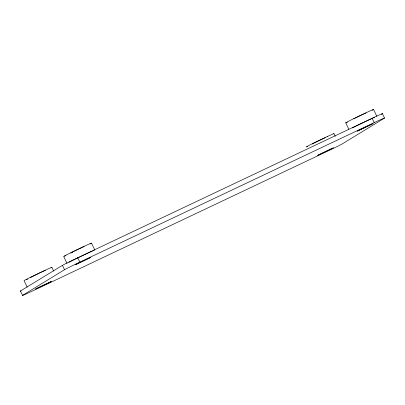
<?xml version="1.0" encoding="UTF-8"?>
<svg xmlns="http://www.w3.org/2000/svg" width="405" height="405" viewBox="0 0 405 405"><rect width="100%" height="100%" fill="white"/><g stroke="black" fill="none" stroke-linecap="round" stroke-linejoin="round"><path stroke-width="0.61" d="M45.679 270.337L45.395 270.368M327.751 136.682L327.468 136.713M22.553 295.361L64.511 269.725A14.484 0.304 -25.6 0 1 79.831 262.121L374.21 122.629A14.484 0.304 -25.6 0 1 384.532 118.083L342.574 143.719A14.484 0.304 -25.6 0 1 327.255 151.318L32.876 290.81A14.484 0.304 -25.6 0 1 22.553 295.361L20.468 291.008L62.426 265.371A14.484 0.304 -25.6 0 1 77.745 257.767L372.124 118.275A14.484 0.304 -25.6 0 1 382.447 113.729L384.274 117.536M381.373 114.387L382.447 113.729M30.294 277.627L38.976 273.309M312.366 143.972L315.166 142.509M70.916 252.882L74.576 251.044M353.737 118.832L354.76 118.321M355.271 118.063L356.643 117.389M315.677 142.256L317.51 141.355M75.031 250.822L77.036 249.85M357.104 117.161L362.607 114.534M318.011 141.112L325.2 137.71M77.547 249.607L78.57 249.121M79.081 248.878L82.154 247.44M39.482 273.066L41.426 272.155M363.088 114.306L364.227 113.78M41.993 271.892L44.484 270.758M364.794 113.516L366.15 112.909M82.726 247.177L84.078 246.564M71.083 253.014L72.434 252.406M373.552 109.451L376.888 116.417M372.124 118.275L374.21 122.629M345.754 122.816L348.832 129.241M333.958 133.645L335.239 136.323M91.479 243.111L94.816 250.072M77.745 257.767L79.831 262.121M67.017 263.437L63.681 256.471A15.451 0.324 -25.6 0 1 80.246 248.164A15.451 0.324 -25.6 0 1 90.102 243.952M62.426 265.371L64.511 269.725M51.886 267.305L53.683 271.051M27.165 287.094L24.087 280.665A15.451 0.324 -25.6 0 1 40.054 272.641A15.451 0.324 -25.6 0 1 50.989 267.887M20.933 290.957A14.484 0.304 -25.6 0 1 20.468 291.008M68.82 262.369A15.451 0.324 -25.6 0 1 72.541 260.481M73.133 260.187A15.451 0.324 -25.6 0 1 79.436 257.109M79.952 256.861A15.451 0.324 -25.6 0 1 87.029 253.505M87.566 253.257A15.451 0.324 -25.6 0 1 89.596 252.32M90.062 252.107A15.451 0.324 -25.6 0 1 92.472 251.024M93.104 250.746A15.451 0.324 -25.6 0 1 94.092 250.331M352.477 127.894A15.451 0.324 -25.6 0 1 374.544 117.364M347.465 122.143A15.451 0.324 -25.6 0 1 359.291 115.946A15.451 0.324 -25.6 0 1 372.17 110.297M307.871 146.337A15.451 0.324 -25.6 0 1 306.879 146.752M306.155 147.005A15.451 0.324 -25.6 0 1 320.912 139.558A15.451 0.324 -25.6 0 1 333.735 133.847M27.793 279.111A15.451 0.324 -25.6 0 1 26.431 279.718M66.025 255.525A15.451 0.324 -25.6 0 1 64.405 256.218M35.716 288.947L51.227 281.541L35.716 288.947M75.31 264.754L90.821 257.352L75.31 264.754M317.788 155.287L333.3 147.886L317.788 155.287M357.382 131.098L372.894 123.692L357.382 131.098"/></g></svg>
